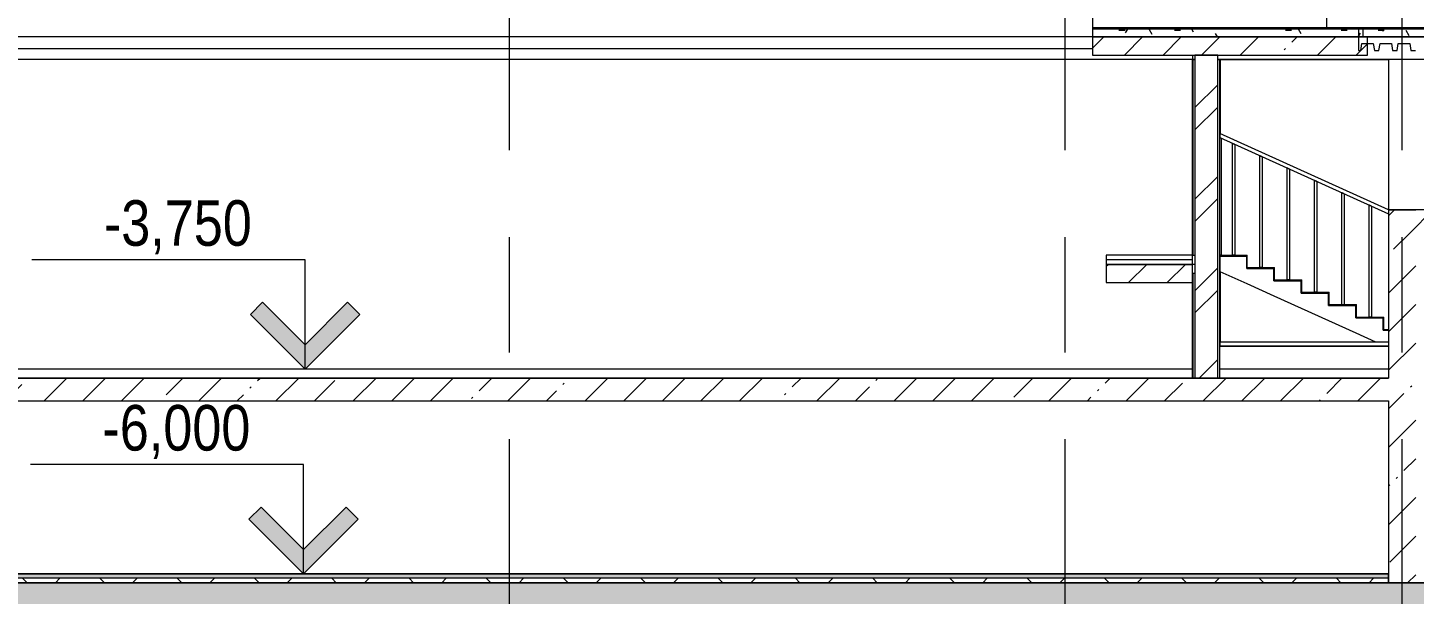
# Model space of a CAD drawing. Header units: millimetres. Extents: x -39507 to 33074, y -24219 to 30962.
# Drawn here: x -8974 to 6250, y -6225 to 0 of the extents above; entities that cross this region are included whole.
import ezdxf

# ---------------------------------------------------------------- set-up
doc = ezdxf.new("R2010")
doc.units = ezdxf.units.MM
doc.linetypes.add('Осевые', pattern=[6350, 1270, -952.5, 3175, -952.5])
for name, color, linetype, lineweight in [('Балясины', 7, 'Continuous', 9), ('Верхние поручни', 7, 'Continuous', 9), ('Высотные отметки', 7, 'Continuous', 9), ('Лестницы', 7, 'Continuous', 9), ('Общие ребра', 7, 'Continuous', 9), ('Ограждение', 7, 'Continuous', 9), ('Основа _2_-1', 7, 'Continuous', 9), ('Отделка 1 _4_-1', 7, 'Continuous', 9), ('Отделка 2 _5_-1', 7, 'Continuous', 9), ('Перекрытия', 7, 'Continuous', 9), ('Проступи_подступенки-1', 7, 'Continuous', 9), ('Стены', 7, 'Continuous', 9), ('Структура _1_', 7, 'Continuous', 18), ('Штриховка разреза-2', 7, 'Continuous', 9)]:
    doc.layers.add(name, color=color, linetype=linetype, lineweight=lineweight)
doc.layers.add('Оси-3', color=7, linetype='Осевые', lineweight=9, true_color=0xaaaaaa)
doc.styles.add('Arial Narrow', font='ARIALN.TTF', dxfattribs={"height": 500})
pattern_1 = [(45, (-2885.9, 6475), (-424.264, 424.264), [600, -100, 20, -100]), (45, (-2885.9, 6899), (-424.264, 424.264), [])]
pattern_2 = [(0, (-2885.9, 6475), (812.8, 203.2), [67.056, -542.544, 67.056, -542.544, -3251.2]), (0, (-2885.9, 6475), (812.8, 203.2), [-1219.2, 67.056, -1152.144, 67.056, -542.544, -1422.4]), (0, (-2885.9, 6475), (812.8, 203.2), [-3048, 67.056, -339.344, 67.056, -948.944]), (120, (-2581.1, 6576.6), (-582.3764, 602.3054), [67.056, -542.544, 67.056, -3793.744]), (120, (-2581.1, 6576.6), (-582.3764, 602.3054), [-676.656, -542.544, 67.056, -1152.144, -2032]), (120, (-2581.1, 6576.6), (-582.3764, 602.3054), [-2438.4, 67.056, -542.544, 67.056, -1355.344]), (120, (-2581.1, 6576.6), (-582.3764, 602.3054), [-3115.056, -339.344, 67.056, -948.944]), (240, (-2479.5, 6983), (-230.4236, -805.5054), [67.056, -542.544, 67.056, -542.544, -3251.2]), (240, (-2479.5, 6983), (-230.4236, -805.5054), [-1219.2, 67.056, -1152.144, 67.056, -542.544, -1422.4]), (240, (-2479.5, 6983), (-230.4236, -805.5054), [-3048, 67.056, -339.344, 67.056, -948.944])]

# ---------------------------------------------------------------- blocks, each defined once
blk = doc.blocks.new('Ограждение - 25mm-8465340-Разрез 2-2')
at = {"layer": 'Балясины'}
for p, q in [((4255, -2500), (4255, -1270)), ((4280, -1282), (4280, -2500)), ((4267, -2500), (4256, -2500)), ((4256, -2500), (4267, -2500)), ((4267, -2500), (4278, -2500)), ((4278, -2500), (4267, -2500))]:
    blk.add_line(p, q, dxfattribs=at)
at = {"layer": 'Балясины', "flags": 128}
for points in [[(4267, -1276), (4262, -1274), (4257, -1272), (4255, -1271), (4257, -1272), (4262, -1274), (4267, -1276)], [(4267, -1276), (4273, -1278), (4277, -1280), (4279, -1282), (4277, -1280), (4273, -1278), (4267, -1276)]]:
    blk.add_lwpolyline(points, dxfattribs=at)
blk = doc.blocks.new('Ограждение - 25mm-8465338-Разрез 2-2')
at = {"layer": 'Балясины'}
for p, q in [((4130, -1214), (4130, -2500)), ((4117, -2500), (4128, -2500)), ((4128, -2500), (4117, -2500))]:
    blk.add_line(p, q, dxfattribs=at)
at = {"layer": 'Балясины', "flags": 128}
blk.add_lwpolyline([(4117, -1208), (4123, -1211), (4127, -1213), (4129, -1214), (4127, -1213), (4123, -1211), (4117, -1208)], dxfattribs=at)
blk = doc.blocks.new('Ограждение - Ограждение-8465308-Разрез 2-2')
for name, p in [('Ограждение - 25mm-8465338-Разрез 2-2', (0, 0)), ('Ограждение - 25mm-8465340-Разрез 2-2', (0, 0)), ('Ограждение - 25mm-8465340-Разрез 2-2', (300, -136)), ('Ограждение - 25mm-8465340-Разрез 2-2', (600, -271)), ('Ограждение - 25mm-8465340-Разрез 2-2', (900, -407)), ('Ограждение - 25mm-8465340-Разрез 2-2', (1200, -543)), ('Ограждение - 25mm-8465340-Разрез 2-2', (1500, -679))]:
    blk.add_blockref(name, p)
blk = doc.blocks.new('Тип верхнего поручня - Верхний поручень_Внутренний_-8465325-Разрез 2-2')
at = {"layer": 'Верхние поручни'}
for p, q in [((5967, -2001), (4117, -1164)), ((4117, -1208), (5967, -2045))]:
    blk.add_line(p, q, dxfattribs=at)
at = {"layer": 'Верхние поручни', "flags": 128}
for points in [[(4117, -1186), (4117, -1181), (4117, -1175), (4117, -1171), (4117, -1167), (4117, -1165), (4117, -1164)], [(4117, -1167), (4117, -1171), (4117, -1175), (4117, -1181), (4117, -1186)], [(4117, -1186), (4117, -1192), (4117, -1197), (4117, -1202), (4117, -1205)], [(4117, -1207), (4117, -1205), (4117, -1202), (4117, -1197), (4117, -1192), (4117, -1186)]]:
    blk.add_lwpolyline(points, dxfattribs=at)
blk = doc.blocks.new('Высотные отметки - Высотная отметка - Стрелка-4455449-Разрез 2-2')
at = {"layer": 'Высотные отметки'}
blk.add_hatch(color=256, dxfattribs=at).paths.add_polyline_path([(-36566, -5267), (-36098, -5734), (-35631, -5267), (-35498, -5400), (-36098, -6000), (-36698, -5400)], flags=0)
for p, q in [((-36098, -4800), (-39098, -4800)), ((-36098, -6000), (-36098, -4800)), ((-36566, -5267), (-36698, -5400)), ((-36098, -5734), (-36566, -5267)), ((-35631, -5267), (-36098, -5734)), ((-35498, -5400), (-35631, -5267)), ((-36698, -5400), (-36098, -6000)), ((-36098, -6000), (-35498, -5400)), ((-35003, -6000), (-36395, -6000))]:
    blk.add_line(p, q, dxfattribs=at)

msp = doc.modelspace()

# ---------------------------------------------------------------- hatches: boundary and pattern name
at = {"layer": 'Штриховка разреза-2'}
h = msp.add_hatch(dxfattribs=at)
h.set_pattern_fill('FP_3', color=256, style=0, pattern_type=2)
h.set_pattern_definition(pattern_2)
h.paths.add_polyline_path([(5572.9, -100), (5687.6, -100), (5687.6, -15), (2717.1, -15), (2717.1, -100), (5289.3, -100)], flags=0)
h.paths.add_polyline_path([(-12856, -100), (-10082.9, -100), (-10082.9, -15), (-13094.9, -15), (-13094.9, -100)], flags=0)
h = msp.add_hatch(dxfattribs=at)
h.set_pattern_fill('FP_2', color=256, style=0, pattern_type=2)
h.set_pattern_definition(pattern_1)
h.paths.add_polyline_path([(2717.1, -300), (5735.1, -300), (5735.1, -100), (2717.1, -100)], flags=0)
h = msp.add_hatch(dxfattribs=at)
h.set_pattern_fill('FP_3', color=256, style=0, pattern_type=2)
h.set_pattern_definition(pattern_2)
h.paths.add_polyline_path([(10117.1, -100), (10117.1, -17), (5637.7, -17), (5637.7, -100), (9825.7, -100)], flags=0)
h = msp.add_hatch(dxfattribs=at)
h.set_pattern_fill('FP_5', color=256, style=0, pattern_type=2)
h.set_pattern_definition([(45, (-2885.9, 6475), (-502.894, 502.894), []), (45, (-2885.9, 7237), (-502.894, 502.894), [])])
h.paths.add_polyline_path([(4092.1, -3850), (4092.1, -300), (3842.1, -300), (3842.1, -3850)], flags=0)
h = msp.add_hatch(dxfattribs=at)
h.set_pattern_fill('FP_2', color=256, style=0, pattern_type=2)
h.set_pattern_definition(pattern_1)
h.paths.add_polyline_path([(5967.1, -2250), (8627.1, -2250), (8627.1, -2000), (5967.1, -2000)], flags=0)
h = msp.add_hatch(dxfattribs=at)
h.set_pattern_fill('FP_2', color=256, style=0, pattern_type=2)
h.set_pattern_definition(pattern_1)
h.paths.add_polyline_path([(5967.1, -3850), (6267.1, -3850), (6267.1, -2250), (5967.1, -2250), (5967.1, -3692.5)], flags=0)
h = msp.add_hatch(dxfattribs=at)
h.set_pattern_fill('FP_2', color=256, style=0, pattern_type=2)
h.set_pattern_definition(pattern_1)
h.paths.add_polyline_path([(3588.2, -2800), (3817.1, -2800), (3817.1, -2600), (2867.1, -2600), (2867.1, -2800)], flags=0)
h.paths.add_polyline_path([(-10232.9, -2800), (-10232.9, -2600), (-11182.9, -2600), (-11182.9, -2800), (-11154.9, -2800)], flags=0)
h = msp.add_hatch(dxfattribs=at)
h.set_pattern_fill('FP_2', color=256, style=0, pattern_type=2)
h.set_pattern_definition(pattern_1)
h.paths.add_polyline_path([(6267.1, -4100), (6267.1, -3850), (-13632.9, -3850), (-13632.9, -4100), (5967.1, -4100)], flags=0)
h = msp.add_hatch(dxfattribs=at)
h.set_pattern_fill('FP_2', color=256, style=0, pattern_type=2)
h.set_pattern_definition(pattern_1)
h.paths.add_polyline_path([(5967.1, -6100), (6267.1, -6100), (6267.1, -4100), (5967.1, -4100), (5967.1, -5883.2)], flags=0)
h = msp.add_hatch(dxfattribs=at)
h.set_pattern_fill('FP_3', color=256, style=0, pattern_type=2)
h.set_pattern_definition(pattern_2)
h.paths.add_polyline_path([(5967.1, -6048), (5967.1, -6005), (-13332.9, -6005), (-13332.9, -6048), (5856.4, -6048)], flags=0)
h = msp.add_hatch(dxfattribs=at)
h.set_pattern_fill('FP_11', color=256, style=0, pattern_type=2)
h.set_pattern_definition([(45, (-2885.9, 6475), (-424.264, 424.264), []), (135, (-2885.9, 6475), (-424.264, -424.264), [])])
h.paths.add_polyline_path([(5967.1, -6098), (5967.1, -6048), (-13332.9, -6048), (-13332.9, -6098), (5856.4, -6098)], flags=0)
h = msp.add_hatch(dxfattribs=at)
h.set_pattern_fill('FP_2', color=256, style=0, pattern_type=2)
h.set_pattern_definition(pattern_1)
h.paths.add_polyline_path([(-12289, -6350), (19717.1, -6350), (19717.1, -6100), (-31682.9, -6100), (-31682.9, -6350), (-13332.9, -6350)], flags=0)
h.paths.add_polyline_path([(25717.1, -6350), (25717.1, -6100), (25417.1, -6100), (25417.1, -6350), (25702.9, -6350)], flags=0)

# ---------------------------------------------------------------- linework, layer by layer
at = {"layer": 'Высотные отметки'}
for p, q in [((-4923.1, -3750), (-5929, -3750)), ((-4767.2, -3750), (-4923.1, -3750)), ((-5518.8, -6000), (-5944.8, -6000)), ((-4812.9, -6000), (-5518.8, -6000))]:
    msp.add_line(p, q, dxfattribs=at)
at = {"layer": 'Лестницы'}
for p, q in [((4117.1, -2510), (4410.1, -2510)), ((4117.1, -2510), (4117.1, -2677.8)), ((4410.1, -2645.7), (4410.1, -2510)), ((4117.1, -2677.8), (4410.1, -2810.3)), ((4410.1, -2645.7), (4710.1, -2645.7)), ((4710.1, -2781.4), (4710.1, -2645.7)), ((4410.1, -2810.3), (4710.1, -2946.1)), ((4710.1, -2781.4), (5010.1, -2781.4)), ((5010.1, -2917.1), (5010.1, -2781.4)), ((4710.1, -2946.1), (5010.1, -3081.8)), ((5010.1, -2917.1), (5310.1, -2917.1)), ((5310.1, -3052.9), (5310.1, -2917.1)), ((5010.1, -3081.8), (5310.1, -3217.5)), ((5310.1, -3052.9), (5610.1, -3052.9)), ((5610.1, -3188.6), (5610.1, -3052.9)), ((5610.1, -3188.6), (5910.1, -3188.6)), ((5910.1, -3324.3), (5910.1, -3188.6)), ((5310.1, -3217.5), (5610.1, -3353.2)), ((5910.1, -3324.3), (5967.1, -3324.3)), ((5610.1, -3353.2), (5824.1, -3450)), ((5934.6, -3500), (5967.1, -3500))]:
    msp.add_line(p, q, dxfattribs=at)
at = {"layer": 'Общие ребра'}
for p, q in [((10117.1, -15), (5637.7, -15)), ((5967.1, -2250), (5967.1, -3850)), ((5967.1, -6005), (-13332.9, -6005)), ((5967.1, -6098), (-13332.9, -6098))]:
    msp.add_line(p, q, dxfattribs=at)
at = {"layer": 'Оси-3'}
for p, q in [((-3682.9, -22619.5), (-3682.9, 29000)), ((2417.1, -22619.5), (2417.1, 29000)), ((6117.1, -22619.5), (6117.1, 29000))]:
    msp.add_line(p, q, dxfattribs=at)
at = {"layer": 'Основа _2_-1'}
for p, q in [((3842.1, -300), (3842.1, -3850)), ((4092.1, -300), (3842.1, -300)), ((4092.1, -3850), (4092.1, -300)), ((3842.1, -3850), (4092.1, -3850))]:
    msp.add_line(p, q, dxfattribs=at)
at = {"layer": 'Отделка 1 _4_-1'}
for p, q in [((10117.1, 0), (5637.7, 0)), ((5637.7, 0), (5637.7, -15)), ((5637.7, -15), (5637.7, -17)), ((3818.1, -350), (3818.1, -2500)), ((3819.1, -350), (3818.1, -350)), ((4116.1, -350), (4115.1, -350)), ((4116.1, -3850), (4116.1, -350)), ((3818.1, -2500), (3819.1, -2500)), ((3818.1, -2700), (3818.1, -3850)), ((3819.1, -2700), (3818.1, -2700)), ((3818.1, -3850), (3819.1, -3850)), ((4115.1, -3850), (4116.1, -3850)), ((5967.1, -6000), (-13332.9, -6000)), ((5967.1, -6005), (5967.1, -6000))]:
    msp.add_line(p, q, dxfattribs=at)
at = {"layer": 'Отделка 2 _5_-1'}
for p, q in [((5687.6, 0), (2717.1, 0)), ((2717.1, 0), (2717.1, -15)), ((5687.6, -15), (5687.6, 0)), ((3817.1, -2500), (2867.1, -2500)), ((2867.1, -2500), (2867.1, -2550)), ((3817.1, -2550), (3817.1, -2500)), ((5967.1, -6048), (5967.1, -6005))]:
    msp.add_line(p, q, dxfattribs=at)
at = {"layer": 'Перекрытия'}
for p, q in [((-3682.9, -100), (-10082.9, -100)), ((-3582.9, -100), (-3782.9, -100)), ((2717.1, -100), (-3682.9, -100)), ((2517.1, -100), (2317.1, -100)), ((6267.1, -100), (3817.1, -100)), ((6817.1, -100), (5417.1, -100)), ((5637.7, -100), (5577.3, -100)), ((5577.3, -100), (5637.7, -100)), ((-10082.9, -230), (2717.1, -230)), ((-10082.9, -230), (2717.1, -230)), ((3817.1, -300), (3817.1, -350)), ((3817.1, -350), (3842.1, -350)), ((4092.1, -350), (5967.1, -350)), ((3818.2, -480), (3815.1, -480)), ((3817.1, -2600), (3817.1, -2500)), ((3817.1, -2500), (3842.1, -2500)), ((4117.1, -2500), (4117.1, -2600)), ((3842.1, -2600), (3817.1, -2600)), ((3817.1, -3500), (3817.1, -3750)), ((4116.1, -3500), (4267.1, -3500)), ((4116.1, -3500), (5967.1, -3500)), ((5967.1, -3500), (4116.1, -3500)), ((4117.1, -3450), (5967.1, -3450)), ((4117.1, -3450), (4117.1, -3500)), ((5967.1, -3500), (4117.1, -3500)), ((5967.1, -3450), (5967.1, -3500)), ((5967.1, -3450), (5967.1, -3500)), ((5967.1, -3750), (4116.1, -3750)), ((4267.1, -3750), (4116.1, -3750)), ((5967.1, -6100), (5967.1, -6000)), ((-8682.9, -6100), (-7162.9, -6100)), ((-6662.9, -6100), (-5142.9, -6100)), ((-4462.9, -6100), (-4162.9, -6100)), ((-4462.9, -6100), (-4162.9, -6100)), ((-3132.9, -6100), (-2932.9, -6100)), ((3917.1, -6100), (5117.1, -6100)), ((5522.1, -6100), (6722.1, -6100)), ((11017.1, -6100), (5967.1, -6100))]:
    msp.add_line(p, q, dxfattribs=at)
at = {"layer": 'Проступи_подступенки-1'}
for p, q in [((4117.1, -2500), (4417.1, -2500)), ((4117.1, -2500), (4117.1, -2510)), ((4417.1, -2510), (4117.1, -2510)), ((4417.1, -2510), (4410.1, -2510)), ((4410.1, -2510), (4410.1, -2645.7)), ((4417.1, -2510), (4417.1, -2500)), ((4417.1, -2645.7), (4417.1, -2510)), ((4410.1, -2645.7), (4417.1, -2645.7)), ((4417.1, -2635.7), (4717.1, -2635.7)), ((4417.1, -2635.7), (4417.1, -2645.7)), ((4717.1, -2645.7), (4417.1, -2645.7)), ((4717.1, -2645.7), (4710.1, -2645.7)), ((4710.1, -2645.7), (4710.1, -2781.4)), ((4717.1, -2645.7), (4717.1, -2635.7)), ((4717.1, -2781.4), (4717.1, -2645.7)), ((4710.1, -2781.4), (4717.1, -2781.4)), ((4717.1, -2771.4), (5017.1, -2771.4)), ((4717.1, -2771.4), (4717.1, -2781.4)), ((5017.1, -2781.4), (4717.1, -2781.4)), ((5017.1, -2781.4), (5010.1, -2781.4)), ((5010.1, -2781.4), (5010.1, -2917.1)), ((5017.1, -2781.4), (5017.1, -2771.4)), ((5017.1, -2917.1), (5017.1, -2781.4)), ((5010.1, -2917.1), (5017.1, -2917.1)), ((5017.1, -2907.1), (5317.1, -2907.1)), ((5017.1, -2907.1), (5017.1, -2917.1)), ((5317.1, -2917.1), (5017.1, -2917.1)), ((5317.1, -2917.1), (5310.1, -2917.1)), ((5310.1, -2917.1), (5310.1, -3052.9)), ((5317.1, -2917.1), (5317.1, -2907.1)), ((5317.1, -3052.9), (5317.1, -2917.1)), ((5317.1, -3042.9), (5617.1, -3042.9)), ((5317.1, -3042.9), (5317.1, -3052.9)), ((5617.1, -3052.9), (5617.1, -3042.9)), ((5310.1, -3052.9), (5317.1, -3052.9)), ((5617.1, -3052.9), (5317.1, -3052.9)), ((5617.1, -3052.9), (5610.1, -3052.9)), ((5610.1, -3052.9), (5610.1, -3188.6)), ((5610.1, -3188.6), (5617.1, -3188.6)), ((5617.1, -3188.6), (5617.1, -3052.9)), ((5617.1, -3178.6), (5917.1, -3178.6)), ((5617.1, -3178.6), (5617.1, -3188.6)), ((5917.1, -3188.6), (5617.1, -3188.6)), ((5917.1, -3188.6), (5910.1, -3188.6)), ((5910.1, -3188.6), (5910.1, -3324.3)), ((5917.1, -3188.6), (5917.1, -3178.6)), ((5917.1, -3324.3), (5917.1, -3188.6)), ((5910.1, -3324.3), (5917.1, -3324.3)), ((5917.1, -3314.3), (5967.1, -3314.3)), ((5917.1, -3314.3), (5917.1, -3324.3)), ((5967.1, -3324.3), (5917.1, -3324.3))]:
    msp.add_line(p, q, dxfattribs=at)
at = {"layer": 'Стены'}
for p, q in [((2717.1, 4900), (2717.1, -100)), ((5285, 4479.9), (5285, 0)), ((3817.1, -100), (11017.1, -100)), ((5599.5, -100), (5967.1, -100)), ((5641.6, -100), (5967.1, -100)), ((6267.1, -100), (5967.1, -100)), ((3815.1, -350), (-11180.9, -350)), ((3815.1, -2500), (3815.1, -350)), ((8627.1, -350), (4118.1, -350)), ((4118.1, -350), (4118.1, -1164.7)), ((5967.1, -350), (5967.1, -2000)), ((5967.1, -2000), (6267.1, -2000)), ((4118.1, -2678.3), (4118.1, -3450)), ((3815.1, -3850), (3815.1, -2800)), ((3817.1, -3750), (3817.1, -3500)), ((4117.1, -3500), (5967.1, -3500)), ((3817.1, -3750), (-11180.9, -3750)), ((3817.1, -3750), (3817.1, -3850)), ((3817.1, -3850), (3817.1, -3750)), ((5967.1, -3750), (4116.1, -3750)), ((5967.1, -3750), (4116.1, -3750)), ((5967.1, -3750), (4116.1, -3750)), ((-11180.9, -3850), (3815.1, -3850)), ((3817.1, -3850), (5967.1, -3850)), ((4017.1, -3850), (3817.1, -3850)), ((-13332.9, -6000), (5967.1, -6000)), ((-18382.9, -6100), (15867.1, -6100))]:
    msp.add_line(p, q, dxfattribs=at)
at = {"layer": 'Структура _1_'}
for p, q in [((2717.1, -15), (2717.1, -100)), ((5687.6, -15), (2717.1, -15)), ((2717.1, -100), (5687.6, -100)), ((5735.1, -100), (2717.1, -100)), ((2717.1, -100), (2717.1, -300)), ((5637.7, -17), (5637.7, -100)), ((10117.1, -17), (5637.7, -17)), ((5637.7, -100), (10117.1, -100)), ((8417.1, -100), (5637.7, -100)), ((5637.7, -100), (5637.7, -175)), ((5687.6, -100), (5687.6, -15)), ((5735.1, -300), (5735.1, -100)), ((2717.1, -300), (5735.1, -300)), ((5637.7, -175), (5637.7, -250)), ((5637.7, -250), (5662.7, -250)), ((5662.7, -250), (5675.2, -175)), ((5675.2, -175), (5800.2, -175)), ((5800.2, -175), (5812.7, -250)), ((5812.7, -250), (5837.7, -250)), ((5837.7, -250), (5862.7, -250)), ((5862.7, -250), (5875.2, -175)), ((5875.2, -175), (6000.2, -175)), ((6000.2, -175), (6012.7, -250)), ((6012.7, -250), (6037.7, -250)), ((6037.7, -250), (6062.7, -250)), ((6062.7, -250), (6075.2, -175)), ((6075.2, -175), (6200.2, -175)), ((6200.2, -175), (6212.7, -250)), ((6212.7, -250), (6237.7, -250)), ((6237.7, -250), (6262.7, -250)), ((3843.1, -350), (3819.1, -350)), ((3819.1, -350), (3819.1, -2500)), ((3843.1, -2500), (3843.1, -350)), ((4091.1, -350), (4091.1, -3850)), ((4115.1, -350), (4091.1, -350)), ((4115.1, -3850), (4115.1, -350)), ((8417.1, -2000), (5967.1, -2000)), ((5967.1, -2000), (5967.1, -2250)), ((2867.1, -2550), (2867.1, -2600)), ((3817.1, -2550), (2867.1, -2550)), ((3817.1, -2600), (3817.1, -2550)), ((3819.1, -2500), (3843.1, -2500)), ((2867.1, -2600), (3817.1, -2600)), ((3817.1, -2600), (2867.1, -2600)), ((2867.1, -2600), (2867.1, -2800)), ((3817.1, -2800), (3817.1, -2600)), ((3843.1, -2700), (3819.1, -2700)), ((3819.1, -2700), (3819.1, -3850)), ((3843.1, -3850), (3843.1, -2700)), ((2867.1, -2800), (3817.1, -2800)), ((5967.1, -3850), (-13332.9, -3850)), ((3819.1, -3850), (3843.1, -3850)), ((4091.1, -3850), (4115.1, -3850)), ((-13332.9, -4100), (5967.1, -4100)), ((5967.1, -4100), (5967.1, -6100)), ((5967.1, -6048), (-13332.9, -6048)), ((5967.1, -6098), (5967.1, -6048)), ((5967.1, -6100), (-13332.9, -6100)), ((-13332.9, -6100), (5967.1, -6100)), ((5967.1, -6100), (5967.1, -6098))]:
    msp.add_line(p, q, dxfattribs=at)

# ---------------------------------------------------------------- block references
at = {"layer": 'Верхние поручни'}
msp.add_blockref('Тип верхнего поручня - Верхний поручень_Внутренний_-8465325-Разрез 2-2', (0, 0), dxfattribs=at)
at = {"layer": 'Высотные отметки'}
for p in [(30169.4, 2250), (30153.6, 0)]:
    msp.add_blockref('Высотные отметки - Высотная отметка - Стрелка-4455449-Разрез 2-2', p, dxfattribs=at)
at = {"layer": 'Ограждение'}
msp.add_blockref('Ограждение - Ограждение-8465308-Разрез 2-2', (0, 0), dxfattribs=at)

# ---------------------------------------------------------------- texts
at = {"layer": 'Высотные отметки', "char_height": 500, "width": 1940.404, "attachment_point": 1, "line_spacing_factor": 0.974696, "style": 'Arial Narrow'}
for s, insert in [('-3,750', (-8137.5, -1895.7)), ('-6,000', (-8153.3, -4145.7))]:
    msp.add_mtext(s, dxfattribs=dict(at, insert=insert))

doc.saveas('drawing.dxf')
